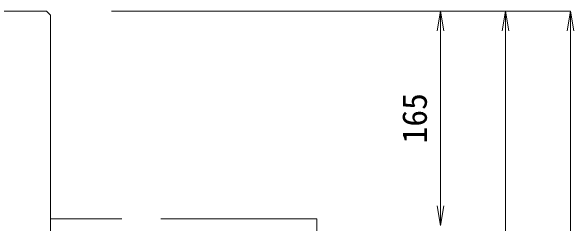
# Model space of a CAD drawing. Units: millimetres at full size, sheet at 1:20; details may follow other scales. Extents: x 0 to 23340, y -4498 to 8520.
# Drawn here: x 1257.3 to 1690, y 1617.4 to 1781.2 of the extents above; entities that cross this region are included whole.
import ezdxf
from ezdxf.enums import TextEntityAlignment as Align

# ---------------------------------------------------------------- set-up
doc = ezdxf.new("R2010")
doc.units = ezdxf.units.MM
doc.header["$LTSCALE"] = 20
doc.linetypes.add('DASHED', pattern=[7.5, 6, -1.5])
doc.layers.add('KIJUN', color=5, linetype='Continuous', lineweight=5)
doc.layers.add('SUNPO', color=3, linetype='Continuous', lineweight=13)
doc.styles.add('ＭＳ ゴシック', font='')
doc.styles.get('ＭＳ ゴシック').set_extended_font_data('MS Gothic')

# ---------------------------------------------------------------- blocks, each defined once
blk = doc.blocks.new('open_arrow')
at = {"color": 0, "linetype": 'Continuous', "lineweight": -2}
blk.add_lwpolyline([(7.5, 1.25), (0, 0), (7.5, -1.25)], dxfattribs=at)

msp = doc.modelspace()

# ---------------------------------------------------------------- linework, layer by layer
at = {"layer": 'KIJUN', "color": 7, "lineweight": 13}
msp.add_lwpolyline([(952.48, 1686.2), (916.48, 1706.2), (912.48, 1781.2), (870.48, 1781.2), (867.48, 1778.2), (867.48, 1336.2), (887.48, 1316.2), (1267.48, 1316.2), (1287.48, 1336.2), (1287.48, 1778.2), (1284.48, 1781.2), (1242.48, 1781.2), (1238.48, 1706.2), (1202.48, 1686.2), (1200.48, 1646.2), (1227.48, 1581.2), (1227.48, 1436.2)], dxfattribs=at)
at = {"layer": 'KIJUN', "color": 7, "linetype": 'DASHED', "lineweight": 13}
msp.add_lwpolyline([(867.48, 1621.2), (662.48, 1621.2), (662.48, 1111.2), (1492.48, 1111.2), (1492.48, 1621.2), (1287.48, 1621.2)], dxfattribs=at)
at = {"layer": 'SUNPO'}
for p, q in [((1334.48, 1781.2), (1587.48, 1781.2)), ((1334.48, 1781.2), (1637.48, 1781.2)), ((1334.48, 1781.2), (1687.48, 1781.2)), ((1587.48, 1781.2), (1587.48, 1616.2)), ((1637.48, 1316.2), (1637.48, 1781.2)), ((1687.48, 1116.2), (1687.48, 1781.2))]:
    msp.add_line(p, q, dxfattribs=at)

# ---------------------------------------------------------------- block references
at = {"layer": 'SUNPO', "xscale": 2, "yscale": 2}
for p, rotation in [((1587.48, 1781.2), 270), ((1637.48, 1781.2), 270), ((1687.48, 1781.2), 270), ((1587.48, 1616.2), 90)]:
    msp.add_blockref('open_arrow', p, dxfattribs=dict(at, rotation=rotation))

# ---------------------------------------------------------------- texts
at = {"layer": 'SUNPO', "style": 'ＭＳ ゴシック'}
msp.add_text('165', height=18.99, rotation=90, dxfattribs=at).set_placement((1567.48, 1698.7), align=Align.MIDDLE_CENTER)

doc.saveas('drawing.dxf')
